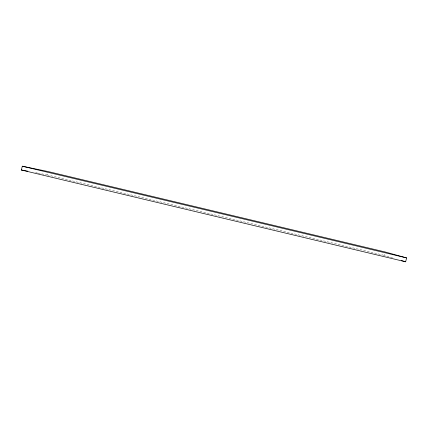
<?xml version="1.0" encoding="UTF-8"?>
<svg xmlns="http://www.w3.org/2000/svg" width="428" height="428" viewBox="0 0 428 428"><rect width="100%" height="100%" fill="white"/><g stroke="black" fill="none" stroke-linecap="round" stroke-linejoin="round"><path stroke-width="0.32" stroke-dasharray="2.14 1.6" d="M38.113 173.153L47.117 174.849L47.508 173.179M392.46 257.827L384.291 255.366L384.702 253.665M35.545 172.671L37.471 173.035M47.117 174.849L384.291 255.366"/><path stroke-width="0.64" d="M21.4 170.007L22.288 166.203L47.899 171.505L385.12 251.964L406.6 257.913L405.653 261.797L21.4 170.007L27.831 171.216M22.288 166.203L406.6 257.913M401.255 260.475L405.653 261.797"/></g></svg>
